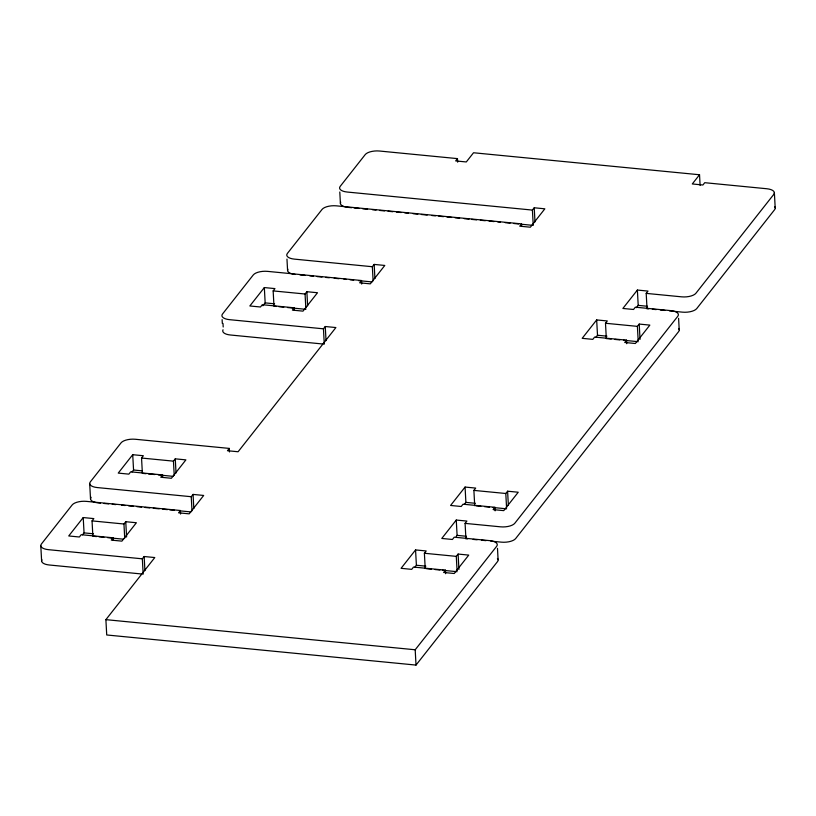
<?xml version="1.0" encoding="UTF-8"?>
<svg xmlns="http://www.w3.org/2000/svg" width="816" height="816" viewBox="0 0 816 816"><rect width="100%" height="100%" fill="white"/><g stroke="black" fill="none" stroke-linecap="round" stroke-linejoin="round"><path stroke-width="1.22" d="M96.553 536.571L92.871 536.214L92.045 520.894L93.86 518.599L83.222 517.558L68.728 535.959L79.366 536.999L81.182 534.694L113.087 537.805L113.21 540.161M146.064 473.708L142.382 473.351L141.545 458.031L143.361 455.736L132.722 454.696L118.238 473.096L128.867 474.137L130.682 471.832L162.588 474.943L162.71 477.299M276.44 306.459L273.982 306.224L273.156 290.904L274.961 288.599L264.333 287.569L249.839 305.969L260.477 307L262.283 304.705L294.188 307.805L294.321 310.162M82.528 534.817L84.048 532.879L83.222 517.558M132.029 471.954L133.559 470.016L132.722 454.696M262.874 305.786L265.159 302.879L264.333 287.569M113.087 537.805L111.272 540.1L121.91 541.141L136.394 522.74L125.756 521.71L123.95 524.005L124.715 538.142M162.588 474.943L160.772 477.238L171.411 478.278L185.895 459.877L175.267 458.837L173.451 461.142L174.216 475.279M294.188 307.805L292.383 310.111L303.011 311.141L317.506 292.74L306.867 291.71L305.062 294.005L305.827 308.152M143.167 574.138L142.341 558.817L144.157 556.512L154.785 557.552L105.886 619.65L106.723 634.97L416.017 665.081L497.515 561.592A11.251 4.682 -3.1 0 0 497.423 558.46M142.341 558.817L48.399 549.668A11.251 4.682 -3.1 0 1 41.392 544.027L72.175 504.931A11.251 4.682 -3.1 0 1 86.435 501.371L180.377 510.51L178.561 512.815L189.2 513.845L203.684 495.455L193.055 494.414L191.24 496.709L192.005 510.857M191.24 496.709L97.298 487.57A11.251 4.682 -3.1 0 1 90.29 481.93L121.074 442.833A11.251 4.682 -3.1 0 1 135.334 439.263L229.276 448.412L227.46 450.718L238.099 451.748L335.896 327.553L325.258 326.512L323.452 328.817L324.278 344.138M323.452 328.817L229.51 319.668A11.251 4.682 -3.1 0 1 222.493 314.038L253.286 274.931A11.251 4.682 -3.1 0 1 267.546 271.371L361.488 280.52L359.672 282.815L370.311 283.856L384.795 265.455L374.156 264.415L372.351 266.72L373.116 280.857M372.351 266.72L294.362 259.121A11.251 4.682 -3.1 0 1 287.344 253.49L322.065 209.406A11.251 4.682 -3.1 0 1 336.314 205.836L521.546 223.88L519.731 226.175L530.369 227.215L544.853 208.814L534.225 207.774L532.409 210.079L347.188 192.035A11.251 4.682 -3.1 0 1 340.17 186.405L365.221 154.591A11.251 4.682 -3.1 0 1 379.481 151.021L457.47 158.62L455.665 160.915L466.293 161.956L473.535 152.755L699.536 174.757L700.108 185.365M699.536 174.757L692.284 183.957L702.923 184.997L704.738 182.692L766.775 188.741A11.251 4.682 -3.1 0 1 773.782 194.371L695.905 293.27A11.251 4.682 -3.1 0 1 681.646 296.84L646.201 293.383L647.027 308.703L648.73 308.866M425.218 568.579L424.391 553.258L426.197 550.963L415.558 549.923L401.074 568.324L411.713 569.364L413.518 567.059L445.424 570.17L445.618 573.699M474.718 505.716L473.892 490.396L475.697 488.09L465.069 487.06L450.575 505.461L461.213 506.491L463.019 504.196L494.924 507.297L495.118 510.836M611.235 339.058L606.329 338.579L605.492 323.258L607.308 320.963L596.669 319.923L582.185 338.324L592.814 339.364L594.629 337.059L626.535 340.17L626.729 343.709M414.865 567.181L416.395 565.243L415.558 549.923M464.375 504.319L465.895 502.381L465.069 487.06M595.976 337.181L597.506 335.243L596.669 319.923M467.619 538.866L465.916 538.703L465.089 523.382L466.905 521.077L456.266 520.047L441.782 538.448L452.411 539.478L454.226 537.183L489.671 540.631A11.251 4.682 -3.1 0 1 496.689 546.271L415.191 649.771L416.017 665.081M646.201 293.383L648.006 291.088L637.378 290.047L622.883 308.448L633.522 309.478L635.338 307.183L670.783 310.631A11.251 4.682 -3.1 0 1 677.8 316.271L514.794 523.27A11.251 4.682 -3.1 0 1 500.545 526.83L465.089 523.382M456.195 536.51L457.093 535.367L456.266 520.047M636.398 307.663L638.204 305.368L637.378 290.047M465.916 538.703L466.375 538.121M647.027 308.703L647.486 308.132M445.424 570.17L443.618 572.465L454.247 573.505L468.741 555.104L458.102 554.064L456.287 556.369L457.062 570.506M494.924 507.297L493.119 509.602L503.747 510.632L518.242 492.232L507.603 491.201L505.798 493.496L506.563 507.644M626.535 340.17L624.719 342.465L635.358 343.505L649.852 325.105L639.214 324.074L637.398 326.369L638.163 340.507M351.686 207.713L348.014 207.356A11.251 4.682 -3.1 0 1 340.721 202.144M354.144 207.958L359.04 208.437M362.702 208.784L367.567 209.263M372.433 209.732L376.054 210.089M379.675 210.446L384.499 210.916M388.09 211.262L392.884 211.732M396.484 212.078L401.237 212.537M404.807 212.884L408.377 213.241M413.09 213.7L417.812 214.159M421.342 214.496L427.196 215.067M431.888 215.526L435.377 215.863M438.855 216.209L443.506 216.658M446.964 216.995L451.574 217.444M455.042 217.78L459.612 218.229M464.192 218.668L469.006 219.137M471.526 219.382L476.575 219.881M480.338 220.249L485.336 220.728M489.09 221.095L494.057 221.585M497.78 221.942L500.269 222.187M505.186 222.666L510.112 223.145M513.784 223.502L518.67 223.982M522.342 224.329L532.032 225.277M638.204 305.368L647.506 306.275M300.064 274.921L304.939 275.39M309.815 275.869L313.466 276.226M317.128 276.583L322.004 277.052M325.655 277.409L329.307 277.766M334.183 278.236L339.058 278.715M343.934 279.184L346.372 279.429M350.023 279.786L353.685 280.143M358.561 280.612L371.963 281.918M652.331 309.223L656.207 309.601M660.358 309.998L664.785 310.437M669.497 310.886L682.482 312.151A11.251 4.682 -3.1 0 0 696.731 308.591L774.608 209.692A11.251 4.682 -3.1 0 0 774.517 206.56M273.156 290.904L305.062 294.005M605.492 323.258L637.398 326.369M265.159 302.879L274.615 303.807M597.506 335.243L606.951 336.161M278.888 306.694L283.805 307.173M287.487 307.53L305.888 309.325M614.917 339.415L619.823 339.895M623.506 340.252L638.234 341.69M323.105 344.026L230.336 334.988A11.251 4.682 -3.1 0 1 223.043 329.766M141.545 458.031L173.451 461.142M473.892 490.396L505.798 493.496M133.559 470.016L141.821 470.822M465.895 502.381L475.351 503.299M148.512 473.953L154.652 474.545M158.335 474.902L173.053 476.34M475.942 505.828L480.859 506.308M484.541 506.665L489.447 507.144M493.129 507.501L506.624 508.817M457.093 535.367L466.405 536.265M100.48 503.115L98.124 502.88A11.251 4.682 -3.1 0 1 91.117 497.25M103.999 503.462L108.701 503.911M112.22 504.257L115.739 504.604M121.615 505.175L125.134 505.512M128.663 505.859L133.355 506.318M136.884 506.654L141.576 507.113M145.095 507.46L149.797 507.919M153.316 508.256L159.191 508.827M162.71 509.174L167.413 509.633M169.759 509.857L174.461 510.316M180.326 510.887L190.893 511.918M473.117 539.396L477.136 539.794M481.43 540.212L485.999 540.651M490.844 541.13L501.371 542.15A11.251 4.682 -3.1 0 0 515.63 538.591L678.626 331.592A11.251 4.682 -3.1 0 0 678.535 328.46M92.045 520.894L123.95 524.005M424.391 553.258L456.287 556.369M84.048 532.879L93.503 533.807M416.395 565.243L425.85 566.161M99.011 536.816L103.918 537.295M107.6 537.652L123.553 539.203M426.442 568.701L431.348 569.18M435.03 569.537L439.946 570.017M442.394 570.251L457.123 571.69M141.994 574.015L49.225 564.988A11.251 4.682 -3.1 0 1 41.932 559.766M105.886 619.65L415.191 649.771M774.374 192.607L775.2 207.927M678.596 318.332L679.218 329.827M639.214 324.074L640.04 339.385M534.225 207.774L534.99 221.921M532.409 210.079L533.236 225.4M521.546 223.88L521.669 226.236M507.603 491.201L508.368 505.339M497.485 548.332L498.107 559.817M457.47 158.62L457.664 162.16M458.102 554.064L458.929 569.384M374.156 264.415L374.932 278.562M361.488 280.52L361.672 284.05M339.793 192.005L340.415 203.49M325.258 326.512L326.033 340.66M306.867 291.71L307.632 305.847M286.967 259.09L287.589 270.575M223.003 323.462L223.196 326.992M229.276 448.412L229.469 451.952M222.115 319.627L222.329 323.462M193.055 494.414L193.82 508.552M180.377 510.51L180.571 514.049M175.267 458.837L176.032 472.984M144.157 556.512L144.922 570.649M125.756 521.71L126.592 537.02M89.699 483.694L90.525 499.015M40.8 545.802L41.626 561.112M295.188 274.441A11.251 4.682 -3.1 0 1 287.895 269.229"/></g></svg>
